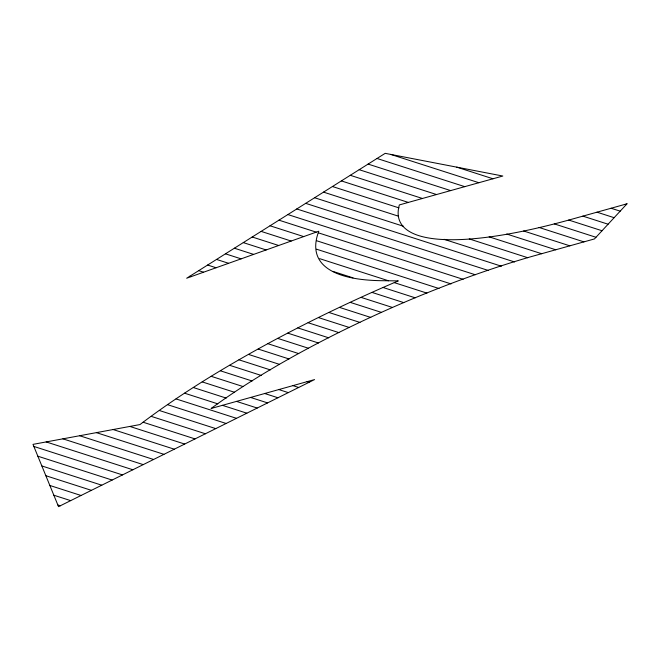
<?xml version="1.0" encoding="UTF-8"?>
<svg xmlns="http://www.w3.org/2000/svg" width="660" height="660" viewBox="0 0 660 660"><rect width="100%" height="100%" fill="white"/><g stroke="black" fill="none" stroke-linecap="round" stroke-linejoin="round"><path stroke-width="0.99" d="M625.202 204.303L626.233 204.633M611.094 208.246L620.177 211.159M456.794 167.153L492.97 178.777M596.986 212.182L614.13 217.693M390.769 154.423L478.863 182.713M582.879 216.125L608.083 224.218M377.017 158.474L464.764 186.656M568.722 220.052L602.027 230.744M368.099 164.084L450.656 190.6M554.301 223.888L595.98 237.278M359.188 169.694L436.549 194.543M539.096 227.477L583.918 241.873M350.27 175.304L422.441 198.478M523.652 230.992L569.827 245.825M341.36 180.906L408.334 202.422M506.748 234.036L555.736 249.769M332.442 186.516L399.036 207.908M489.142 236.849L541.645 253.712M323.524 192.126L398.632 216.249M469.252 238.928L527.761 257.722M314.614 197.736L403.615 226.322M444.073 239.316L514.577 261.962M305.695 203.346L501.394 266.203M296.777 208.956L488.21 270.435M287.867 214.558L475.2 274.733M278.949 220.168L316.214 232.138M318.4 232.84L463.13 279.328M270.031 225.778L303.699 236.593M316.486 240.694L451.069 283.924M261.121 231.388L291.184 241.04M316.445 249.158L438.999 288.519M252.202 236.998L278.668 245.495M319.671 258.662L388.509 280.772M394.276 282.628L426.929 293.114M243.284 242.599L266.153 249.95M332.978 271.409L353.001 277.843M383.064 287.496L415.181 297.817M234.374 248.209L253.638 254.397M372.017 292.421L403.813 302.635M225.456 253.82L241.123 258.852M361.16 297.412L392.452 307.461M216.538 259.429L228.608 263.307M350.311 302.396L381.612 312.452M207.628 265.039L216.084 267.754M339.463 307.378L370.796 317.452M198.709 270.649L203.569 272.209M328.944 312.477L359.989 322.443M189.791 276.251L191.054 276.655M318.533 317.6L349.173 327.442M308.113 322.732L338.902 332.615M297.825 327.896L328.688 337.813M287.785 333.143L318.475 343.002M277.736 338.39L308.426 348.249M267.894 343.703L298.733 353.603M258.217 349.066L289.039 358.966M248.539 354.428L279.419 364.345M238.961 359.824L270.311 369.897M307.032 381.686L309.037 382.33M229.688 365.318L261.203 375.441M292.924 385.63L298.666 387.469M220.423 370.813L252.095 380.985M278.817 389.573L288.304 392.617M211.159 376.307L243.012 386.537M264.709 393.508L277.942 397.757M202.216 381.909L234.613 392.312M250.61 397.452L267.58 402.905M193.322 387.527L226.223 398.096M236.503 401.395L257.218 408.045M184.594 393.195L217.825 403.87M222.395 405.331L246.857 413.193M176.055 398.921L236.495 418.333M167.508 404.654L226.124 423.481M159.357 410.503L215.762 428.62M151.272 416.377L205.4 433.768M143.179 422.251L195.038 438.908M129.855 426.442L184.676 444.048M113.116 429.544L174.314 449.196M96.385 432.638L163.952 454.336M79.654 435.732L153.582 459.484M62.915 438.834L143.22 464.623M46.183 441.928L132.858 469.771M33.85 446.44L122.496 474.911M37.851 456.2L112.134 480.059M41.852 465.952L101.772 485.199M45.845 475.712L91.41 490.347M49.846 485.471L81.04 495.487M53.848 495.223L70.678 500.627M57.849 504.983L60.316 505.774M627 203.8L594.454 238.928L530.673 256.789A309.812 76.527 -23.5 0 0 211.109 408.49L314.564 379.582L58.534 506.657L33 444.37L140.002 424.561A399.168 98.596 -23.5 0 1 398.293 280.888L381.843 280.698A399.185 98.596 -23.5 0 1 318.796 231.223L186.673 278.223L385.176 153.343L502.805 176.03L399.341 204.93A309.837 76.527 -23.5 0 0 571.321 219.359L627 203.8"/></g></svg>
